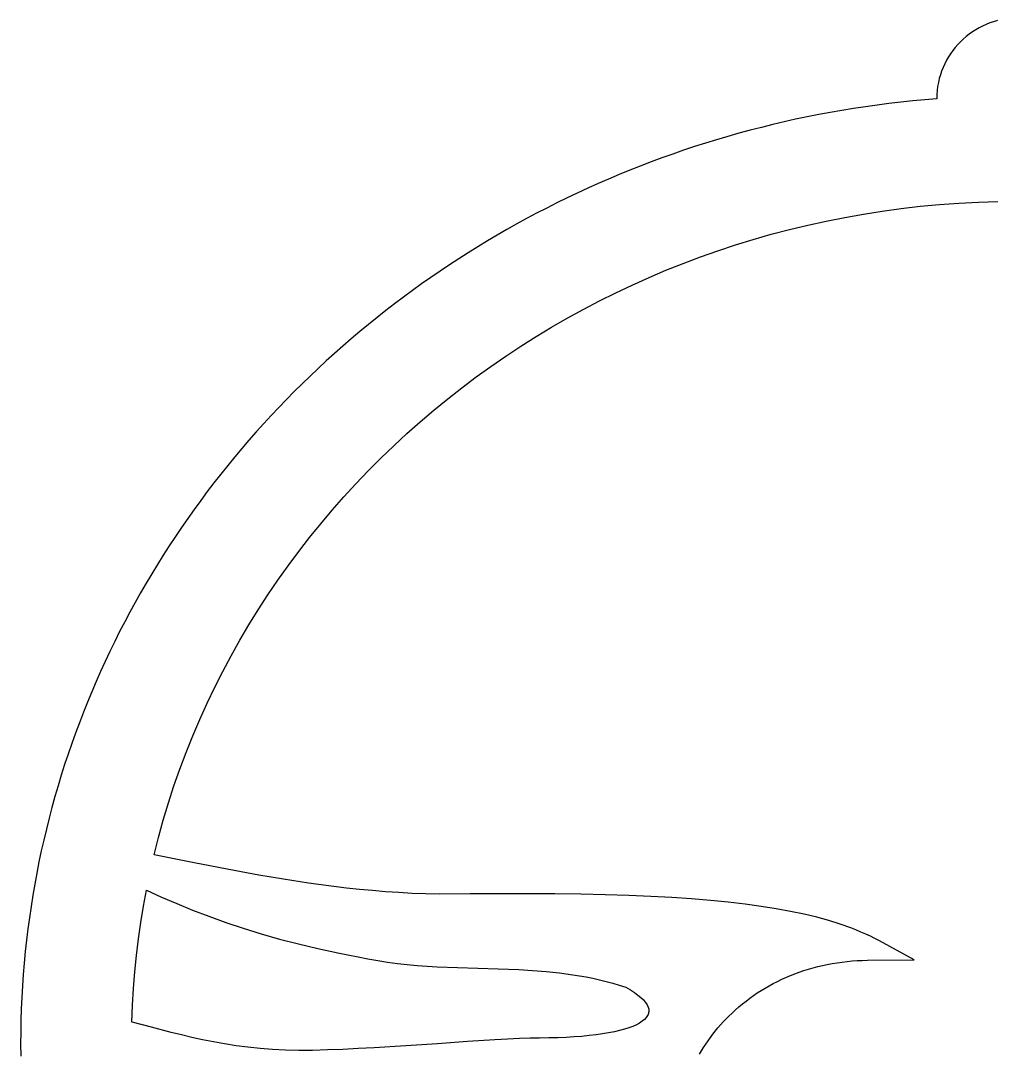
# Model space of a CAD drawing. Extents: x -1216 to 1426, y -1159 to 1456.
# Drawn here: x -1216 to 74, y 86 to 1453 of the extents above; entities that cross this region are included whole.
import ezdxf

# ---------------------------------------------------------------- set-up
doc = ezdxf.new("R2010")
doc.units = 0

msp = doc.modelspace()

# ---------------------------------------------------------------- linework, layer by layer
at = {"layer": 'Layer 1'}
for p, q in [((68.235102, 1449.574772), (63.373142, 1447.660308)), ((73.209109, 1451.255774), (68.235102, 1449.574772)), ((78.288424, 1452.696596), (73.209109, 1451.255774)), ((45.180574, 1437.802226), (40.97995, 1434.821245)), ((49.526945, 1440.583342), (45.180574, 1437.802226)), ((54.012324, 1443.157873), (49.526945, 1440.583342)), ((58.629969, 1445.519102), (54.012324, 1443.157873)), ((63.373142, 1447.660308), (58.629969, 1445.519102)), ((29.319958, 1424.746309), (25.769721, 1421.033063)), ((33.042902, 1428.286567), (29.319958, 1424.746309)), ((36.931813, 1431.647119), (33.042902, 1428.286567)), ((40.97995, 1434.821245), (36.931813, 1431.647119)), ((16.222648, 1408.922595), (13.430636, 1404.584593)), ((19.214326, 1413.114487), (16.222648, 1408.922595)), ((22.39893, 1417.153549), (19.214326, 1413.114487)), ((25.769721, 1421.033063), (22.39893, 1417.153549)), ((8.472571, 1395.497137), (6.319997, 1390.761121)), ((10.84503, 1400.107201), (8.472571, 1395.497137)), ((13.430636, 1404.584593), (10.84503, 1400.107201)), ((2.701468, 1380.938112), (1.248991, 1375.864556)), ((4.39405, 1385.905873), (2.701468, 1380.938112)), ((6.319997, 1390.761121), (4.39405, 1385.905873)), ((0.043361, 1370.691926), (-0.908684, 1365.426941)), ((1.248991, 1375.864556), (0.043361, 1370.691926)), ((-2.025058, 1354.646782), (-2.175908, 1349.145047)), ((-1.600404, 1360.07632), (-2.025058, 1354.646782)), ((-0.908684, 1365.426941), (-1.600404, 1360.07632)), ((-81.059356, 1340.839778), (-96.665118, 1338.653105)), ((-65.395129, 1342.852659), (-81.059356, 1340.839778)), ((-49.673555, 1344.690688), (-65.395129, 1342.852659)), ((-33.895749, 1346.352804), (-49.673555, 1344.690688)), ((-18.062828, 1347.837944), (-33.895749, 1346.352804)), ((-2.175908, 1349.145047), (-18.062828, 1347.837944)), ((-158.481199, 1328.189734), (-173.777897, 1325.150029)), ((-143.120457, 1331.060956), (-158.481199, 1328.189734)), ((-127.696785, 1333.762633), (-143.120457, 1331.060956)), ((-112.2113, 1336.293703), (-127.696785, 1333.762633)), ((-96.665118, 1338.653105), (-112.2113, 1336.293703)), ((-219.272552, 1315.030624), (-234.301904, 1311.327598)), ((-204.174689, 1318.569412), (-219.272552, 1315.030624)), ((-189.009432, 1321.942901), (-204.174689, 1318.569412)), ((-173.777897, 1325.150029), (-189.009432, 1321.942901)), ((-278.967733, 1299.243706), (-293.71188, 1294.894343)), ((-264.150611, 1303.433077), (-278.967733, 1299.243706)), ((-249.261629, 1307.461395), (-264.150611, 1303.433077)), ((-234.301904, 1311.327598), (-249.261629, 1307.461395)), ((-322.97678, 1285.719885), (-337.495302, 1280.896914)), ((-308.381934, 1290.386048), (-322.97678, 1285.719885)), ((-293.71188, 1294.894343), (-308.381934, 1290.386048)), ((-351.936383, 1275.918196), (-366.298906, 1270.784794)), ((-337.495302, 1280.896914), (-351.936383, 1275.918196)), ((-394.783816, 1260.05818), (-408.90397, 1254.467092)), ((-380.581756, 1265.497768), (-394.783816, 1260.05818)), ((-366.298906, 1270.784794), (-380.581756, 1265.497768)), ((-422.941102, 1248.725564), (-436.894096, 1242.834659)), ((-408.90397, 1254.467092), (-422.941102, 1248.725564)), ((-464.543201, 1230.608961), (-478.237081, 1224.276292)), ((-450.761834, 1236.795437), (-464.543201, 1230.608961)), ((-436.894096, 1242.834659), (-450.761834, 1236.795437)), ((-491.842358, 1217.79849), (-505.357914, 1211.176618)), ((-478.237081, 1224.276292), (-491.842358, 1217.79849)), ((-518.782634, 1204.411738), (-532.115401, 1197.504909)), ((-505.357914, 1211.176618), (-518.782634, 1204.411738)), ((-74.295716, 1200.40839), (-49.15149, 1203.815091)), ((-49.15149, 1203.815091), (-23.839602, 1206.713047)), ((-23.839602, 1206.713047), (1.634059, 1209.096658)), ((1.634059, 1209.096658), (27.263609, 1210.960326)), ((27.263609, 1210.960326), (53.043159, 1212.29845)), ((53.043159, 1212.29845), (78.966823, 1213.105431)), ((-545.3551, 1190.457195), (-558.500614, 1183.269656)), ((-532.115401, 1197.504909), (-545.3551, 1190.457195)), ((-148.663563, 1187.191813), (-124.05764, 1192.091151)), ((-124.05764, 1192.091151), (-99.266395, 1196.498543)), ((-99.266395, 1196.498543), (-74.295716, 1200.40839)), ((-571.550826, 1175.943354), (-584.504621, 1168.47935)), ((-558.500614, 1183.269656), (-571.550826, 1175.943354)), ((-221.310541, 1169.598116), (-197.295901, 1175.939695)), ((-197.295901, 1175.939695), (-173.078279, 1181.806128)), ((-173.078279, 1181.806128), (-148.663563, 1187.191813)), ((-584.504621, 1168.47935), (-597.360881, 1160.878706)), ((-268.707332, 1155.511912), (-245.116314, 1162.786988)), ((-245.116314, 1162.786988), (-221.310541, 1169.598116)), ((-610.118492, 1153.142483), (-622.776336, 1145.271742)), ((-597.360881, 1160.878706), (-610.118492, 1153.142483)), ((-292.07771, 1147.778487), (-268.707332, 1155.511912)), ((-635.333297, 1137.267546), (-647.78826, 1129.130955)), ((-622.776336, 1145.271742), (-635.333297, 1137.267546)), ((-338.132994, 1130.958989), (-315.221559, 1139.592313)), ((-315.221559, 1139.592313), (-292.07771, 1147.778487)), ((-647.78826, 1129.130955), (-660.140107, 1120.863032)), ((-383.235073, 1112.37329), (-360.806128, 1121.884115)), ((-360.806128, 1121.884115), (-338.132994, 1130.958989)), ((-672.387722, 1112.464836), (-684.529989, 1103.937431)), ((-660.140107, 1120.863032), (-672.387722, 1112.464836)), ((-405.413945, 1102.432114), (-383.235073, 1112.37329)), ((-696.565793, 1095.281876), (-708.494016, 1086.499235)), ((-684.529989, 1103.937431), (-696.565793, 1095.281876)), ((-427.336855, 1092.066187), (-405.413945, 1102.432114)), ((-708.494016, 1086.499235), (-720.313542, 1077.590568)), ((-470.391245, 1070.082477), (-448.997917, 1081.281108)), ((-448.997917, 1081.281108), (-427.336855, 1092.066187)), ((-732.023255, 1068.556936), (-743.622039, 1059.399402)), ((-720.313542, 1077.590568), (-732.023255, 1068.556936)), ((-491.510951, 1058.475893), (-470.391245, 1070.082477)), ((-743.622039, 1059.399402), (-755.108778, 1050.119026)), ((-512.351149, 1046.466956), (-491.510951, 1058.475893)), ((-766.482355, 1040.71687), (-777.741653, 1031.193995)), ((-755.108778, 1050.119026), (-766.482355, 1040.71687)), ((-532.905953, 1034.061265), (-512.351149, 1046.466956)), ((-777.741653, 1031.193995), (-788.885557, 1021.551464)), ((-553.169475, 1021.264421), (-532.905953, 1034.061265)), ((-799.912951, 1011.790337), (-810.822718, 1001.911675)), ((-788.885557, 1021.551464), (-799.912951, 1011.790337)), ((-573.135829, 1008.082021), (-553.169475, 1021.264421)), ((-810.822718, 1001.911675), (-821.613741, 991.916541)), ((-592.799129, 994.519667), (-573.135829, 1008.082021)), ((-821.613741, 991.916541), (-832.284905, 981.805996)), ((-612.153487, 980.582958), (-592.799129, 994.519667)), ((-842.835093, 971.5811), (-853.26319, 961.242917)), ((-832.284905, 981.805996), (-842.835093, 971.5811)), ((-631.193017, 966.277493), (-612.153487, 980.582958)), ((-853.26319, 961.242917), (-863.568077, 950.792506)), ((-649.911832, 951.608871), (-631.193017, 966.277493)), ((-863.568077, 950.792506), (-873.748641, 940.23093)), ((-668.304045, 936.582693), (-649.911832, 951.608871)), ((-883.803763, 929.55925), (-893.732328, 918.778527)), ((-873.748641, 940.23093), (-883.803763, 929.55925)), ((-686.363771, 921.204558), (-668.304045, 936.582693)), ((-893.732328, 918.778527), (-903.53322, 907.889823)), ((-704.085122, 905.480065), (-686.363771, 921.204558)), ((-903.53322, 907.889823), (-913.205322, 896.894199)), ((-721.462211, 889.414815), (-704.085122, 905.480065)), ((-913.205322, 896.894199), (-922.747519, 885.792717)), ((-738.489152, 873.014406), (-721.462211, 889.414815)), ((-922.747519, 885.792717), (-932.158693, 874.586438)), ((-941.437728, 863.276424), (-950.583508, 851.863736)), ((-932.158693, 874.586438), (-941.437728, 863.276424)), ((-755.160058, 856.284438), (-738.489152, 873.014406)), ((-950.583508, 851.863736), (-959.594918, 840.349436)), ((-771.469042, 839.230511), (-755.160058, 856.284438)), ((-959.594918, 840.349436), (-968.47084, 828.734584)), ((-787.410218, 821.858225), (-771.469042, 839.230511)), ((-968.47084, 828.734584), (-977.210158, 817.020243)), ((-802.977699, 804.173178), (-787.410218, 821.858225)), ((-977.210158, 817.020243), (-985.811757, 805.207474)), ((-994.274519, 793.297338), (-1002.597329, 781.290897)), ((-985.811757, 805.207474), (-994.274519, 793.297338)), ((-818.165599, 786.180971), (-802.977699, 804.173178)), ((-1002.597329, 781.290897), (-1010.77907, 769.189212)), ((-832.96803, 767.887203), (-818.165599, 786.180971)), ((-1010.77907, 769.189212), (-1018.818626, 756.993345)), ((-847.379106, 749.297473), (-832.96803, 767.887203)), ((-1018.818626, 756.993345), (-1026.714881, 744.704357)), ((-1026.714881, 744.704357), (-1034.466718, 732.323309)), ((-861.392941, 730.417382), (-847.379106, 749.297473)), ((-1034.466718, 732.323309), (-1042.073021, 719.851264)), ((-875.003647, 711.252528), (-861.392941, 730.417382)), ((-1042.073021, 719.851264), (-1049.532674, 707.289281)), ((-888.205338, 691.808512), (-875.003647, 711.252528)), ((-1049.532674, 707.289281), (-1056.844561, 694.638424)), ((-1056.844561, 694.638424), (-1064.007564, 681.899754)), ((-900.992127, 672.090932), (-888.205338, 691.808512)), ((-1064.007564, 681.899754), (-1071.020569, 669.074331)), ((-913.358128, 652.105389), (-900.992127, 672.090932)), ((-1077.882459, 656.163217), (-1084.592117, 643.167474)), ((-1071.020569, 669.074331), (-1077.882459, 656.163217)), ((-1084.592117, 643.167474), (-1091.148427, 630.088163)), ((-925.297453, 631.857482), (-913.358128, 652.105389)), ((-1091.148427, 630.088163), (-1097.550273, 616.926346)), ((-936.804217, 611.352811), (-925.297453, 631.857482)), ((-1097.550273, 616.926346), (-1103.796539, 603.683084)), ((-1103.796539, 603.683084), (-1109.886108, 590.359438)), ((-947.872532, 590.596974), (-936.804217, 611.352811)), ((-1109.886108, 590.359438), (-1115.817865, 576.956471)), ((-958.496512, 569.595573), (-947.872532, 590.596974)), ((-1115.817865, 576.956471), (-1121.590691, 563.475242)), ((-1121.590691, 563.475242), (-1127.203473, 549.916815)), ((-968.67027, 548.354205), (-958.496512, 569.595573)), ((-1127.203473, 549.916815), (-1132.655093, 536.28225)), ((-978.38792, 526.878472), (-968.67027, 548.354205)), ((-1132.655093, 536.28225), (-1137.944434, 522.572608)), ((-1137.944434, 522.572608), (-1143.070382, 508.788952)), ((-987.643574, 505.173972), (-978.38792, 526.878472)), ((-1143.070382, 508.788952), (-1148.031818, 494.932343)), ((-1148.031818, 494.932343), (-1152.827628, 481.003841)), ((-996.431346, 483.246304), (-987.643574, 505.173972)), ((-1152.827628, 481.003841), (-1157.456695, 467.004509)), ((-1004.74535, 461.10107), (-996.431346, 483.246304)), ((-1157.456695, 467.004509), (-1161.917902, 452.935409)), ((-1161.917902, 452.935409), (-1166.210134, 438.7976)), ((-1012.579698, 438.743867), (-1004.74535, 461.10107)), ((-1166.210134, 438.7976), (-1170.332273, 424.592146)), ((-1019.928504, 416.180297), (-1012.579698, 438.743867)), ((-1170.332273, 424.592146), (-1174.283204, 410.320106)), ((-1174.283204, 410.320106), (-1178.061811, 395.982544)), ((-1026.785882, 393.415957), (-1019.928504, 416.180297)), ((-1178.061811, 395.982544), (-1181.666977, 381.58052)), ((-1033.145944, 370.456448), (-1026.785882, 393.415957)), ((-1181.666977, 381.58052), (-1185.097585, 367.115095)), ((-1039.002804, 347.30737), (-1033.145944, 370.456448)), ((-1185.097585, 367.115095), (-1188.352521, 352.587332)), ((-1188.352521, 352.587332), (-1191.430666, 337.998291)), ((-985.969703, 336.843445), (-1039.002804, 347.30737)), ((-1191.430666, 337.998291), (-1194.330906, 323.349034)), ((-932.773344, 326.600754), (-985.969703, 336.843445)), ((-1194.330906, 323.349034), (-1197.052124, 308.640623)), ((-900.259714, 320.680347), (-932.773344, 326.600754)), ((-867.488655, 315.120087), (-900.259714, 320.680347)), ((-834.386825, 310.025394), (-867.488655, 315.120087)), ((-1197.052124, 308.640623), (-1199.593203, 293.874119)), ((-817.688951, 307.685578), (-834.386825, 310.025394)), ((-800.880881, 305.501686), (-817.688951, 307.685578)), ((-783.953446, 303.486895), (-800.880881, 305.501686)), ((-766.89748, 301.654382), (-783.953446, 303.486895)), ((-749.703814, 300.017326), (-766.89748, 301.654382)), ((-1199.593203, 293.874119), (-1201.953027, 279.050583)), ((-1053.076315, 279.287613), (-1049.155269, 300.674324)), ((-1049.155269, 300.674324), (-1029.207143, 291.597062)), ((-1049.155269, 300.674324), (-1049.155269, 300.674324)), ((-1029.207143, 291.597062), (-1008.81996, 282.807389)), ((-732.36328, 298.588903), (-749.703814, 300.017326)), ((-714.866711, 297.382291), (-732.36328, 298.588903)), ((-697.204939, 296.410667), (-714.866711, 297.382291)), ((-679.368795, 295.687208), (-697.204939, 296.410667)), ((-661.349113, 295.225093), (-679.368795, 295.687208)), ((-620.324722, 295.719397), (-661.349113, 295.225093)), ((-581.096736, 295.976998), (-620.324722, 295.719397)), ((-543.616836, 295.993396), (-581.096736, 295.976998)), ((-507.836699, 295.764091), (-543.616836, 295.993396)), ((-473.708004, 295.284585), (-507.836699, 295.764091)), ((-441.182429, 294.550378), (-473.708004, 295.284585)), ((-410.211653, 293.556969), (-441.182429, 294.550378)), ((-380.747355, 292.29986), (-410.211653, 293.556969)), ((-353.152711, 290.798543), (-380.747355, 292.29986)), ((-326.92845, 289.030446), (-353.152711, 290.798543)), ((-302.028931, 286.990641), (-326.92845, 289.030446)), ((-1201.953027, 279.050583), (-1204.13048, 264.171077)), ((-1056.56756, 257.761834), (-1053.076315, 279.287613)), ((-1008.81996, 282.807389), (-987.965443, 274.318606)), ((-987.965443, 274.318606), (-966.615316, 266.144012)), ((-278.408511, 284.674204), (-302.028931, 286.990641)), ((-256.021549, 282.076208), (-278.408511, 284.674204)), ((-234.822404, 279.191726), (-256.021549, 282.076208)), ((-214.765432, 276.015833), (-234.822404, 279.191726)), ((-195.804994, 272.543602), (-214.765432, 276.015833)), ((-1204.13048, 264.171077), (-1206.124446, 249.236662)), ((-966.615316, 266.144012), (-943.989724, 258.033123)), ((-177.895446, 268.770108), (-195.804994, 272.543602)), ((-160.991147, 264.690424), (-177.895446, 268.770108)), ((-145.046456, 260.299625), (-160.991147, 264.690424)), ((-130.01573, 255.592784), (-145.046456, 260.299625)), ((-1206.124446, 249.236662), (-1207.933808, 234.2484)), ((-1059.624839, 236.101829), (-1056.56756, 257.761834)), ((-943.989724, 258.033123), (-920.797351, 250.288236)), ((-920.797351, 250.288236), (-897.015974, 242.92633)), ((-115.853329, 250.564975), (-130.01573, 255.592784)), ((-109.083486, 247.929168), (-115.853329, 250.564975)), ((-102.513609, 245.211272), (-109.083486, 247.929168)), ((-1207.933808, 234.2484), (-1209.55745, 219.207352)), ((-1062.243988, 214.312441), (-1059.624839, 236.101829)), ((-897.015974, 242.92633), (-872.623371, 235.964381)), ((-872.623371, 235.964381), (-847.597322, 229.419369)), ((-96.137992, 242.410671), (-102.513609, 245.211272)), ((-89.95093, 239.526749), (-96.137992, 242.410671)), ((-83.946718, 236.558891), (-89.95093, 239.526749)), ((-78.11965, 233.50648), (-83.946718, 236.558891)), ((-31.830577, 208.55527), (-78.11965, 233.50648)), ((-1209.55745, 219.207352), (-1210.994257, 204.11458)), ((-847.597322, 229.419369), (-821.915604, 223.30827)), ((-821.915604, 223.30827), (-795.555996, 217.648061)), ((-1064.420844, 192.39851), (-1062.243988, 214.312441)), ((-795.555996, 217.648061), (-782.115039, 214.992347)), ((-782.115039, 214.992347), (-768.496276, 212.455722)), ((-768.496276, 212.455722), (-755.580576, 209.668359)), ((-755.580576, 209.668359), (-742.62285, 207.279011)), ((-742.62285, 207.279011), (-729.620915, 205.251505)), ((-729.620915, 205.251505), (-716.572584, 203.549666)), ((-134.122891, 204.564761), (-127.556602, 205.481334)), ((-127.556602, 205.481334), (-120.928774, 206.249615)), ((-120.928774, 206.249615), (-114.241108, 206.868088)), ((-114.241108, 206.868088), (-107.495306, 207.335241)), ((-107.495306, 207.335241), (-100.693068, 207.649558)), ((-100.693068, 207.649558), (-93.836098, 207.809526)), ((-93.836098, 207.809526), (-31.830577, 208.55527)), ((-1210.994257, 204.11458), (-1212.24311, 188.971144)), ((-1066.151243, 170.364879), (-1064.420844, 192.39851)), ((-716.572584, 203.549666), (-703.475674, 202.137322)), ((-703.475674, 202.137322), (-690.327999, 200.9783)), ((-690.327999, 200.9783), (-677.127375, 200.036426)), ((-677.127375, 200.036426), (-663.871616, 199.275528)), ((-663.871616, 199.275528), (-637.185955, 198.151963)), ((-637.185955, 198.151963), (-610.253538, 197.318219)), ((-610.253538, 197.318219), (-583.056885, 196.48491)), ((-583.056885, 196.48491), (-555.578518, 195.362651)), ((-555.578518, 195.362651), (-537.592339, 194.321084)), ((-537.592339, 194.321084), (-519.661756, 192.916259)), ((-519.661756, 192.916259), (-501.800518, 191.061718)), ((-190.169514, 189.892302), (-184.233637, 192.075364)), ((-184.233637, 192.075364), (-178.220909, 194.123763)), ((-178.220909, 194.123763), (-172.13303, 196.035983)), ((-172.13303, 196.035983), (-165.971704, 197.81051)), ((-165.971704, 197.81051), (-159.73863, 199.445831)), ((-159.73863, 199.445831), (-153.435511, 200.940431)), ((-153.435511, 200.940431), (-147.064047, 202.292796)), ((-147.064047, 202.292796), (-140.62594, 203.50141)), ((-140.62594, 203.50141), (-134.122891, 204.564761)), ((-1212.24311, 188.971144), (-1213.302895, 173.778108)), ((-501.800518, 191.061718), (-492.900201, 189.938787)), ((-492.900201, 189.938787), (-484.022375, 188.671007)), ((-484.022375, 188.671007), (-475.168761, 187.247569)), ((-475.168761, 187.247569), (-466.341076, 185.657667)), ((-466.341076, 185.657667), (-457.54104, 183.890494)), ((-457.54104, 183.890494), (-448.770371, 181.935242)), ((-448.770371, 181.935242), (-440.030788, 179.781106)), ((-440.030788, 179.781106), (-431.324009, 177.417277)), ((-218.636583, 177.010032), (-213.110483, 179.8437)), ((-213.110483, 179.8437), (-207.499024, 182.550275)), ((-207.499024, 182.550275), (-201.803909, 185.128243)), ((-201.803909, 185.128243), (-196.026838, 187.57609)), ((-196.026838, 187.57609), (-190.169514, 189.892302)), ((-1213.302895, 173.778108), (-1214.172495, 158.536531)), ((-1067.43102, 148.21639), (-1066.151243, 170.364879)), ((-431.324009, 177.417277), (-422.651753, 174.832948)), ((-422.651753, 174.832948), (-414.015738, 172.017313)), ((-414.015738, 172.017313), (-407.968662, 168.538588)), ((-407.968662, 168.538588), (-402.605961, 165.11071)), ((-402.605961, 165.11071), (-397.921226, 161.73746)), ((-244.92717, 160.988308), (-239.853379, 164.434723)), ((-239.853379, 164.434723), (-234.685724, 167.761618)), ((-234.685724, 167.761618), (-229.425905, 170.967477)), ((-229.425905, 170.967477), (-224.075625, 174.050787)), ((-224.075625, 174.050787), (-218.636583, 177.010032)), ((-1214.172495, 158.536531), (-1214.850794, 143.247476)), ((-397.921226, 161.73746), (-393.908044, 158.422621)), ((-393.908044, 158.422621), (-390.560006, 155.169975)), ((-390.560006, 155.169975), (-387.870699, 151.983305)), ((-387.870699, 151.983305), (-385.833713, 148.866391)), ((-259.568339, 149.947078), (-254.786351, 153.742971)), ((-254.786351, 153.742971), (-249.905394, 157.423886)), ((-249.905394, 157.423886), (-244.92717, 160.988308)), ((-1214.850794, 143.247476), (-1215.336675, 127.912003)), ((-1068.256013, 125.957884), (-1067.43102, 148.21639)), ((-385.833713, 148.866391), (-384.442637, 145.823018)), ((-384.080754, 137.171955), (-384.567847, 135.804937)), ((-384.442637, 145.823018), (-383.691059, 142.856965)), ((-383.748728, 138.561139), (-384.080754, 137.171955)), ((-383.572569, 139.972017), (-383.748728, 138.561139)), ((-383.691059, 142.856965), (-383.553079, 141.404117)), ((-383.553079, 141.404117), (-383.572569, 139.972017)), ((-277.672577, 133.644009), (-273.303478, 137.884672)), ((-273.303478, 137.884672), (-268.828604, 142.016414)), ((-268.828604, 142.016414), (-264.249657, 146.037721)), ((-264.249657, 146.037721), (-259.568339, 149.947078)), ((-1215.336675, 127.912003), (-1215.629022, 112.531175)), ((-1068.256013, 125.900424), (-1068.256013, 125.957884)), ((-1067.911871, 125.843161), (-1068.256013, 125.900424)), ((-1042.489013, 119.048051), (-1067.911871, 125.843161)), ((-395.797437, 124.577306), (-399.931046, 122.365985)), ((-392.252037, 126.896207), (-395.797437, 124.577306)), ((-389.301257, 129.318904), (-392.252037, 126.896207)), ((-386.95151, 131.841616), (-389.301257, 129.318904)), ((-385.209205, 134.46056), (-386.95151, 131.841616)), ((-384.567847, 135.804937), (-385.209205, 134.46056)), ((-292.014359, 118.075327), (-285.010319, 126.017956)), ((-285.010319, 126.017956), (-277.672577, 133.644009)), ((-1215.629022, 112.531175), (-1215.726719, 97.106053)), ((-1016.233114, 112.199208), (-1042.489013, 119.048051)), ((-1002.724089, 108.85737), (-1016.233114, 112.199208)), ((-444.797645, 110.216641), (-453.406131, 109.002107)), ((-436.72608, 111.56901), (-444.797645, 110.216641)), ((-429.197847, 113.055434), (-436.72608, 111.56901)), ((-422.219357, 114.672129), (-429.197847, 113.055434)), ((-415.797021, 116.415314), (-422.219357, 114.672129)), ((-409.937249, 118.281206), (-415.797021, 116.415314)), ((-404.646454, 120.266024), (-409.937249, 118.281206)), ((-399.931046, 122.365985), (-404.646454, 120.266024)), ((-304.986228, 101.272111), (-298.675921, 109.824065)), ((-298.675921, 109.824065), (-292.014359, 118.075327)), ((-1215.726719, 97.106053), (-1215.618593, 80.878707)), ((-988.924382, 105.625377), (-1002.724089, 108.85737)), ((-974.806519, 102.544324), (-988.924382, 105.625377)), ((-960.343026, 99.655303), (-974.806519, 102.544324)), ((-945.50643, 96.999406), (-960.343026, 99.655303)), ((-930.269257, 94.617728), (-945.50643, 96.999406)), ((-663.671714, 97.2512), (-705.245776, 94.4378)), ((-623.954708, 99.974758), (-663.671714, 97.2512)), ((-587.316232, 102.315584), (-623.954708, 99.974758)), ((-570.533154, 103.250945), (-587.316232, 102.315584)), ((-554.977761, 103.980789), (-570.533154, 103.250945)), ((-540.802739, 104.468505), (-554.977761, 103.980789)), ((-528.16077, 104.677482), (-540.802739, 104.468505)), ((-515.973352, 104.821263), (-528.16077, 104.677482)), ((-504.277977, 105.129355), (-515.973352, 104.821263)), ((-493.081055, 105.597976), (-504.277977, 105.129355)), ((-482.388999, 106.223344), (-493.081055, 105.597976)), ((-472.208219, 107.001677), (-482.388999, 106.223344)), ((-462.545125, 107.929192), (-472.208219, 107.001677)), ((-453.406131, 109.002107), (-462.545125, 107.929192)), ((-310.936505, 92.427408), (-304.986228, 101.272111)), ((-914.604032, 92.551361), (-930.269257, 94.617728)), ((-898.483282, 90.841398), (-914.604032, 92.551361)), ((-881.879534, 89.528932), (-898.483282, 90.841398)), ((-864.765313, 88.655056), (-881.879534, 89.528932)), ((-847.113145, 88.260863), (-864.765313, 88.655056)), ((-828.895557, 88.387446), (-847.113145, 88.260863)), ((-809.289627, 88.933331), (-828.895557, 88.387446)), ((-789.079172, 89.713033), (-809.289627, 88.933331)), ((-768.416875, 90.689943), (-789.079172, 89.713033)), ((-747.455421, 91.827448), (-768.416875, 90.689943)), ((-705.245776, 94.4378), (-747.455421, 91.827448)), ((-316.517975, 83.297896), (-310.936505, 92.427408))]:
    msp.add_line(p, q, dxfattribs=at)

doc.saveas('drawing.dxf')
